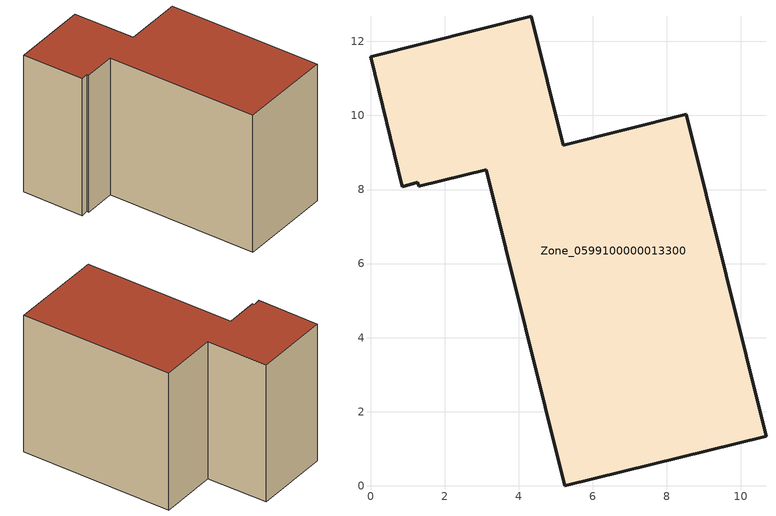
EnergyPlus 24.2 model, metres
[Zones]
Zone_0599100000013300
 floor ground (C_G): 4.34,12.68 5.21,9.2 8.53,10.03 10.68,1.34 5.24,0 3.13,8.54 1.3,8.09 1.28,8.19 0.86,8.07 0,11.59 z0
 wall outside (C_F): 5.21,9.2 4.34,12.68 0,11.59 0.86,8.07 1.28,8.19 1.3,8.09 3.13,8.54 5.24,0 10.68,1.34 8.53,10.03 5.21,9.2 z0:8.34
 roof outside (C_R): 1.28,8.19 1.3,8.09 3.13,8.54 5.24,0 10.68,1.34 8.53,10.03 5.21,9.2 4.34,12.68 0,11.59 0.86,8.07 z8.34
[BUILDING]
Pand.0599100000013300: North Axis=0; Terrain=City; Loads Convergence Tolerance Value=0.04; Temperature Convergence Tolerance Value=0.4; Solar Distribution=FullExterior; Maximum Number of Warmup Days=25; Minimum Number of Warmup Days=1
[Site:Location]
Rotterdam.The.Hague.AP_ZH_NLD Design_Conditions: Latitude=51.96; Longitude=4.45; Time Zone=1; Elevation=-4.5
[SITE:GROUNDTEMPERATURE:BUILDINGSURFACE]
18, 18, 18, 18, 18, 18, 18, 18, 18, 18, 18, 18
[MATERIAL] Thermal Absorptance=0.9; Solar Absorptance=0.7; Visible Absorptance=0.7
Name | Roughness | Thickness | Conductivity | Density | Specific Heat
G.TC.1975-1991 | MediumSmooth | 0.15 | 0.288461 | 540 | 1210
F.TC.1975-1991 | Rough | 0.3 | 0.230769 | 1920 | 840
R.TC.1975-1991 | MediumRough | 0.2 | 0.153846 | 1500 | 1000
[CONSTRUCTION]
C_G: G.TC.1975-1991
C_F: F.TC.1975-1991
C_R: R.TC.1975-1991
[ZONE]
Zone_0599100000013300: Type=1; Multiplier=1; Ceiling Height=Autocalculate; Volume=Autocalculate; Floor Area=autocalculate; Part of Total Floor Area=Yes
[ZONEINFILTRATION:DESIGNFLOWRATE]
Infil_Zone_0599100000013300: Zone or ZoneList or Space or SpaceList=Zone_0599100000013300; Schedule=AlwaysOn; Design Flow Rate Calculation Method=Flow/Area; Flow Rate per Floor Area=0.003; Constant Term Coefficient=1; Temperature Term Coefficient=0; Velocity Term Coefficient=0; Velocity Squared Term Coefficient=0
[HVACTEMPLATE:ZONE:IDEALLOADSAIRSYSTEM]
Zone_0599100000013300: Maximum Heating Supply Air Temperature=50; Minimum Cooling Supply Air Temperature=13; Maximum Heating Supply Air Humidity Ratio=0.0156; Minimum Cooling Supply Air Humidity Ratio=0.0077; Heating Limit=NoLimit; Cooling Limit=NoLimit; Dehumidification Control Type=ConstantSensibleHeatRatio; Cooling Sensible Heat Ratio=0.7; Dehumidification Setpoint=60; Humidification Control Type=None; Humidification Setpoint=30; Outdoor Air Method=None; Outdoor Air Flow Rate per Person=0.00944; Outdoor Air Flow Rate per Zone Floor Area=0; Outdoor Air Flow Rate per Zone=0; Demand Controlled Ventilation Type=None; Outdoor Air Economizer Type=NoEconomizer; Heat Recovery Type=None; Sensible Heat Recovery Effectiveness=0.7; Latent Heat Recovery Effectiveness=0.65
[ZONECONTROL:THERMOSTAT]
ThermostatControl_Zone_0599100000013300: Zone or ZoneList=Zone_0599100000013300; Control Type Schedule=DualSetpointControlType; Control 1=Thermostat_Zone_0599100000013300; Temperature Difference Between Cutout And Setpoint=0
[THERMOSTATSETPOINT:DUALSETPOINT]
Thermostat_Zone_0599100000013300: Heating Setpoint Temperature Schedule=HeatingSetpoint_Zone_0599100000013300; Cooling Setpoint Temperature Schedule=CoolingSetpoint_Zone_0599100000013300
[SCHEDULE:COMPACT]
HeatingSetpoint_Zone_0599100000013300: Through: 12/31, For: AllDays, Until: 24:00, 21
CoolingSetpoint_Zone_0599100000013300: Through: 12/31, For: AllDays, Until: 24:00, 24
DualSetpointControlType: Through: 12/31, For: AllDays, Until: 24:00, 4
AlwaysOn: Through: 12/31, For: AllDays, Until: 24:00, 1
